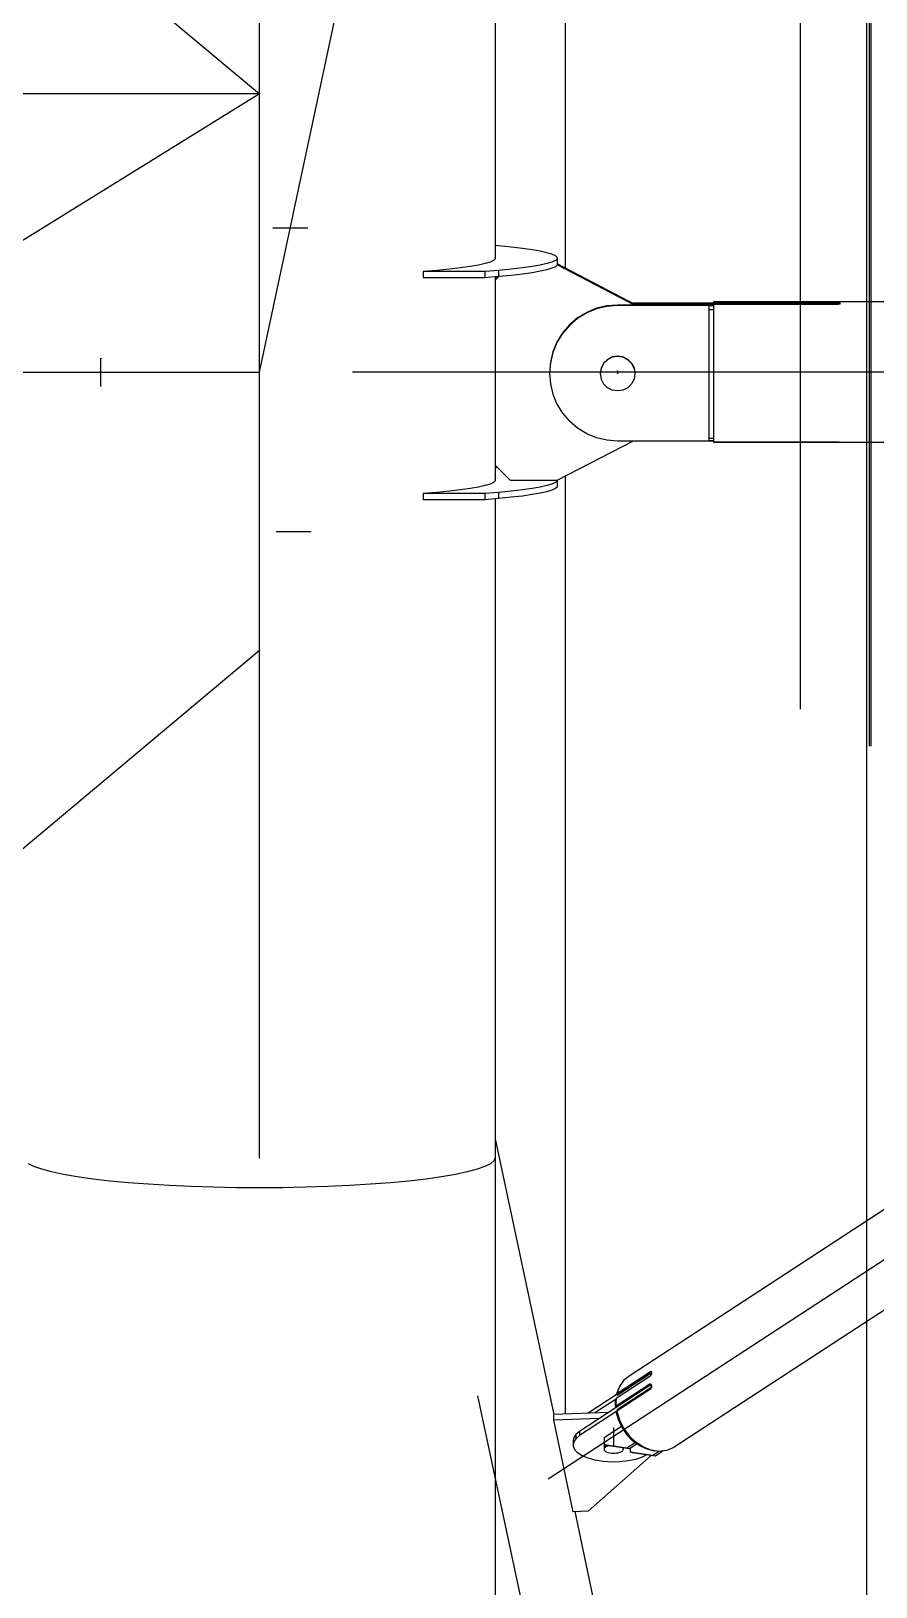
# Model space of a CAD drawing. Header units: millimetres. Extents: x 150209.93 to 150215.05, y 136675.65 to 136679.93.
# Drawn here: x 150211.2815 to 150211.3361, y 136677.0602 to 136677.1608 of the extents above; entities that cross this region are included whole.
import ezdxf

# ---------------------------------------------------------------- set-up
doc = ezdxf.new("R2010")
doc.units = ezdxf.units.MM
doc.header["$LTSCALE"] = 0.25
for name, pattern in [('CENTER', [50.8, 31.75, -6.35, 6.35, -6.35]), ('XKITLINE00', [0]), ('XKITLINE02', [4, 2, -2])]:
    doc.linetypes.add(name, pattern=pattern)

# ---------------------------------------------------------------- blocks, each defined once
blk = doc.blocks.new('çatıı')
at = {"color": 8, "linetype": 'CENTER'}
for p, q in [((10096.38, 9090.27), (11840, 7630.27)), ((11840, 7286.23), (11840, 8951.04)), ((11840, 7540.27), (12015, 8360.27)), ((12015, 6431.43), (12015, 8100.54)), ((11840, 7630.27), (10454.1, 7630.27)), ((11840, 7630.27), (11549.01, 7450.27)), ((11844.48, 7586.93), (11855.43, 7586.96)), ((11788.75, 7535.77), (11788.75, 7544.77)), ((11597.32, 7540.27), (11840, 7540.27)), ((12015, 6720.27), (11840, 7540.27)), ((12370, 7540.27), (11840, 7540.27)), ((11955.8, 7540.63), (11955.8, 7539.92)), ((11856.48, 7488.7), (11845.53, 7488.67)), ((12351.95, 7455.72), (11918.47, 7172.55)), ((11840, 7450.27), (10096.38, 5990.27)), ((11840, 5629.8), (11840, 7286.23)), ((11954.53, 7198.82), (11954.53, 7193.39))]:
    blk.add_line(p, q, dxfattribs=at)
at = {"color": 8, "linetype": 'XKITLINE00'}
for p, q in [((11916.2, 8150.56), (11916.2, 7576.88)), ((11938.8, 7906.14), (11938.8, 7573.97)), ((11916.23, 7576.9), (11915.68, 7576.4)), ((11917.34, 7581.13), (11916.2, 7581.22)), ((11916.23, 7577.41), (11916.2, 7577.44)), ((11916.23, 7577.41), (11916.23, 7576.9)), ((11921.4, 7580.73), (11917.34, 7581.13)), ((11925.01, 7580.31), (11921.4, 7580.73)), ((11928.16, 7579.86), (11925.01, 7580.31)), ((11930.81, 7579.4), (11928.16, 7579.86)), ((11932.96, 7578.92), (11930.81, 7579.4)), ((11934.59, 7578.42), (11932.96, 7578.92)), ((11935.68, 7577.92), (11934.59, 7578.42)), ((11936.23, 7577.41), (11935.68, 7577.92)), ((11936.23, 7576.9), (11935.68, 7576.4)), ((11936.23, 7577.41), (11936.23, 7576.9)), ((11936.23, 7576.9), (11936.23, 7574.91)), ((11897.34, 7573.19), (11892.88, 7572.83)), ((11892.88, 7572.83), (11892.88, 7570.83)), ((11912.88, 7572.83), (11892.88, 7572.83)), ((11901.4, 7573.59), (11897.34, 7573.19)), ((11905.01, 7574.01), (11901.4, 7573.59)), ((11908.16, 7574.46), (11905.01, 7574.01)), ((11910.81, 7574.92), (11908.16, 7574.46)), ((11912.96, 7575.4), (11910.81, 7574.92)), ((11917.34, 7573.19), (11912.88, 7572.83)), ((11912.88, 7572.83), (11912.88, 7570.83)), ((11914.59, 7575.9), (11912.96, 7575.4)), ((11915.68, 7576.4), (11914.59, 7575.9)), ((11921.4, 7573.59), (11917.34, 7573.19)), ((11917.34, 7573.19), (11917.34, 7571.2)), ((11925.01, 7574.01), (11921.4, 7573.59)), ((11925.01, 7572.02), (11921.4, 7571.6)), ((11928.16, 7574.46), (11925.01, 7574.01)), ((11928.16, 7572.46), (11925.01, 7572.02)), ((11930.81, 7574.92), (11928.16, 7574.46)), ((11930.81, 7572.93), (11928.16, 7572.46)), ((11932.96, 7575.4), (11930.81, 7574.92)), ((11932.96, 7573.41), (11930.81, 7572.93)), ((11934.59, 7575.9), (11932.96, 7575.4)), ((11934.59, 7573.9), (11932.96, 7573.41)), ((11935.68, 7576.4), (11934.59, 7575.9)), ((11935.68, 7574.4), (11934.59, 7573.9)), ((11936.23, 7574.91), (11935.68, 7574.4)), ((11961.86, 7562.01), (11936.23, 7575.31)), ((11961.25, 7562.01), (11936.23, 7574.99)), ((11912.88, 7570.83), (11892.88, 7570.83)), ((11917.34, 7571.2), (11912.88, 7570.83)), ((11917.38, 7571.2), (11916.2, 7570.02)), ((11917.03, 7571.17), (11916.2, 7570.34)), ((11916.2, 7571.11), (11916.2, 7570.18)), ((11916.2, 7570.18), (11916.2, 7570.02)), ((11916.2, 7570.02), (11916.2, 7510.21)), ((11921.4, 7571.6), (11917.34, 7571.2)), ((11952.35, 7561.74), (11949, 7560.94)), ((11955.8, 7562.01), (11952.35, 7561.74)), ((11955.8, 7561.85), (11952.35, 7561.58)), ((11952.35, 7561.74), (11952.35, 7561.58)), ((11986.8, 7562.01), (11955.8, 7562.01)), ((11955.8, 7562.01), (11955.8, 7561.85)), ((11986.8, 7561.85), (11955.8, 7561.85)), ((11985.3, 7562.56), (11960.8, 7562.56)), ((11985.3, 7562.4), (11961.1, 7562.4)), ((11986.8, 7562.62), (11985.3, 7562.62)), ((11985.3, 7562.62), (11985.3, 7562.56)), ((11985.3, 7562.56), (11985.3, 7562.02)), ((11986.8, 7562.43), (11985.3, 7562.43)), ((11986.8, 7562.24), (11985.3, 7562.24)), ((11986.8, 7561.71), (11985.3, 7561.71)), ((11985.3, 7561.71), (11985.3, 7520.14)), ((12223.2, 7563.05), (11986.8, 7563.05)), ((11986.8, 7563.05), (11986.8, 7562.18)), ((12026.8, 7562.66), (11986.8, 7562.66)), ((11986.8, 7562.24), (11986.8, 7562.18)), ((11986.8, 7562.18), (11986.8, 7521.67)), ((12026.8, 7562.18), (11986.8, 7562.18)), ((12027.11, 7562.65), (12026.8, 7562.66)), ((12026.8, 7562.66), (12026.8, 7562.18)), ((12027.11, 7562.19), (12026.8, 7562.18)), ((12027.39, 7562.63), (12027.11, 7562.65)), ((12027.11, 7562.65), (12027.11, 7562.19)), ((12027.39, 7562.24), (12027.11, 7562.19)), ((12027.63, 7562.59), (12027.39, 7562.63)), ((12027.63, 7562.31), (12027.39, 7562.24)), ((12027.8, 7562.55), (12027.63, 7562.59)), ((12027.8, 7562.39), (12027.63, 7562.31)), ((12027.88, 7562.5), (12027.8, 7562.55)), ((12027.88, 7562.45), (12027.8, 7562.39)), ((12027.88, 7562.5), (12027.88, 7562.45)), ((11942.86, 7557.82), (11940.24, 7555.59)), ((11942.86, 7557.66), (11940.24, 7555.43)), ((11945.81, 7559.62), (11942.86, 7557.82)), ((11945.81, 7559.46), (11942.86, 7557.66)), ((11949, 7560.94), (11945.81, 7559.62)), ((11949, 7560.78), (11945.81, 7559.46)), ((11952.35, 7561.58), (11949, 7560.78)), ((11986.8, 7560.43), (11985.3, 7560.43)), ((11938, 7552.97), (11936.19, 7550.03)), ((11938, 7552.81), (11936.19, 7549.88)), ((11940.24, 7555.59), (11938, 7552.97)), ((11940.24, 7555.43), (11938, 7552.81)), ((11934.87, 7546.85), (11934.07, 7543.51)), ((11934.87, 7546.7), (11934.07, 7543.35)), ((11936.19, 7550.03), (11934.87, 7546.85)), ((11936.19, 7549.88), (11934.87, 7546.7)), ((11934.07, 7543.51), (11933.8, 7540.08)), ((11934.07, 7543.35), (11933.8, 7539.92)), ((11950.47, 7541.65), (11950.2, 7539.92)), ((11950.47, 7541.58), (11950.2, 7539.86)), ((11950.47, 7541.58), (11950.2, 7539.86)), ((11951.26, 7543.2), (11950.47, 7541.65)), ((11951.26, 7543.14), (11950.47, 7541.58)), ((11951.26, 7543.14), (11950.47, 7541.58)), ((11951.26, 7543.08), (11950.47, 7541.52)), ((11952.5, 7544.44), (11951.26, 7543.2)), ((11952.5, 7544.37), (11951.26, 7543.14)), ((11952.5, 7544.37), (11951.26, 7543.14)), ((11952.5, 7544.31), (11951.26, 7543.08)), ((11954.06, 7545.23), (11952.5, 7544.44)), ((11954.06, 7545.17), (11952.5, 7544.37)), ((11954.06, 7545.17), (11952.5, 7544.37)), ((11954.06, 7545.1), (11952.5, 7544.31)), ((11955.8, 7545.5), (11954.06, 7545.23)), ((11955.8, 7545.44), (11954.06, 7545.17)), ((11955.8, 7545.44), (11954.06, 7545.17)), ((11955.8, 7545.38), (11954.06, 7545.1)), ((11955.8, 7545.5), (11955.8, 7545.44)), ((11957.53, 7545.23), (11955.8, 7545.5)), ((11957.53, 7545.17), (11955.8, 7545.44)), ((11955.8, 7545.44), (11955.8, 7545.38)), ((11957.53, 7545.17), (11955.8, 7545.44)), ((11957.53, 7545.1), (11955.8, 7545.38)), ((11959.09, 7544.44), (11957.53, 7545.23)), ((11959.09, 7544.37), (11957.53, 7545.17)), ((11959.09, 7544.37), (11957.53, 7545.17)), ((11959.09, 7544.31), (11957.53, 7545.1)), ((11960.33, 7543.2), (11959.09, 7544.44)), ((11960.33, 7543.14), (11959.09, 7544.37)), ((11960.33, 7543.14), (11959.09, 7544.37)), ((11960.33, 7543.08), (11959.09, 7544.31)), ((11960.33, 7543.2), (11961.12, 7541.65)), ((11960.33, 7543.14), (11961.12, 7541.58)), ((11960.33, 7543.14), (11961.12, 7541.58)), ((11960.33, 7543.08), (11961.12, 7541.52)), ((11961.12, 7541.65), (11961.4, 7539.92)), ((11961.12, 7541.58), (11961.4, 7539.86)), ((11961.12, 7541.58), (11961.4, 7539.86)), ((11933.8, 7539.92), (11934.07, 7536.49)), ((11950.47, 7541.52), (11950.2, 7539.79)), ((11950.2, 7539.79), (11950.47, 7538.07)), ((11950.47, 7538.07), (11951.26, 7536.51)), ((11952.5, 7535.28), (11951.26, 7536.51)), ((11960.33, 7536.51), (11959.09, 7535.28)), ((11961.12, 7538.07), (11960.33, 7536.51)), ((11961.12, 7541.52), (11961.4, 7539.79)), ((11961.4, 7539.79), (11961.12, 7538.07)), ((11934.07, 7536.49), (11934.87, 7533.14)), ((11934.87, 7533.14), (11936.19, 7529.96)), ((11954.06, 7534.48), (11952.5, 7535.28)), ((11955.8, 7534.21), (11954.06, 7534.48)), ((11957.53, 7534.48), (11955.8, 7534.21)), ((11959.09, 7535.28), (11957.53, 7534.48)), ((11936.19, 7529.96), (11938, 7527.03)), ((11938, 7527.03), (11940.24, 7524.41)), ((11942.86, 7522.18), (11940.24, 7524.41)), ((11945.81, 7520.38), (11942.86, 7522.18)), ((11986.8, 7521.67), (11986.8, 7517.65)), ((11960.8, 7517.99), (11936.2, 7505.23)), ((11949, 7519.06), (11945.81, 7520.38)), ((11952.35, 7518.26), (11949, 7519.06)), ((11955.8, 7517.99), (11952.35, 7518.26)), ((11986.8, 7517.99), (11955.8, 7517.99)), ((11985.3, 7520.14), (11985.3, 7518.11)), ((11986.8, 7518.85), (11985.3, 7518.85)), ((11986.8, 7518.11), (11985.3, 7518.11)), ((11985.3, 7517.99), (11985.3, 7517.93)), ((11986.8, 7517.93), (11985.3, 7517.93)), ((12026.8, 7517.65), (11986.8, 7517.65)), ((11986.8, 7517.65), (11986.8, 7517.5)), ((12026.8, 7517.52), (11986.8, 7517.52)), ((12223.2, 7517.5), (11986.8, 7517.5)), ((12027.11, 7517.64), (12026.8, 7517.65)), ((12026.8, 7517.65), (12026.8, 7517.52)), ((12027.11, 7517.52), (12026.8, 7517.52)), ((12027.39, 7517.62), (12027.11, 7517.64)), ((12027.11, 7517.64), (12027.11, 7517.52)), ((12027.39, 7517.52), (12027.11, 7517.52)), ((12027.63, 7517.58), (12027.39, 7517.62)), ((12027.63, 7517.52), (12027.39, 7517.52)), ((12027.8, 7517.53), (12027.63, 7517.58)), ((12027.8, 7517.52), (12027.63, 7517.52)), ((11916.2, 7510.21), (11916.2, 7505.1)), ((11921.2, 7505.23), (11916.2, 7510.21)), ((11917.03, 7509.38), (11916.2, 7509.44)), ((11938.8, 7506.57), (11938.8, 7203.35)), ((11897.34, 7501.42), (11892.88, 7501.05)), ((11901.4, 7501.81), (11897.34, 7501.42)), ((11905.01, 7502.24), (11901.4, 7501.81)), ((11908.16, 7502.68), (11905.01, 7502.24)), ((11910.81, 7503.15), (11908.16, 7502.68)), ((11912.96, 7503.63), (11910.81, 7503.15)), ((11917.34, 7501.42), (11912.88, 7501.05)), ((11914.59, 7504.12), (11912.96, 7503.63)), ((11915.68, 7504.62), (11914.59, 7504.12)), ((11916.23, 7505.13), (11915.68, 7504.62)), ((11916.23, 7505.64), (11916.2, 7505.67)), ((11916.23, 7505.64), (11916.23, 7505.13)), ((11921.4, 7501.81), (11917.34, 7501.42)), ((11917.34, 7501.42), (11917.34, 7499.42)), ((11936.2, 7505.23), (11921.2, 7505.23)), ((11925.01, 7502.24), (11921.4, 7501.81)), ((11928.16, 7502.68), (11925.01, 7502.24)), ((11930.81, 7503.15), (11928.16, 7502.68)), ((11932.96, 7503.63), (11930.81, 7503.15)), ((11932.96, 7501.63), (11930.81, 7501.15)), ((11934.59, 7504.12), (11932.96, 7503.63)), ((11934.59, 7502.13), (11932.96, 7501.63)), ((11935.68, 7504.62), (11934.59, 7504.12)), ((11935.68, 7502.63), (11934.59, 7502.13)), ((11936.23, 7505.13), (11935.68, 7504.62)), ((11936.23, 7503.14), (11935.68, 7502.63)), ((11936.23, 7505.24), (11936.23, 7503.14)), ((11892.88, 7501.05), (11892.88, 7499.06)), ((11912.88, 7501.05), (11892.88, 7501.05)), ((11912.88, 7499.06), (11892.88, 7499.06)), ((11912.88, 7501.05), (11912.88, 7499.06)), ((11917.34, 7499.42), (11912.88, 7499.06)), ((11916.2, 7499.33), (11916.2, 7286.23)), ((11921.4, 7499.82), (11917.34, 7499.42)), ((11925.01, 7500.24), (11921.4, 7499.82)), ((11928.16, 7500.69), (11925.01, 7500.24)), ((11930.81, 7501.15), (11928.16, 7500.69)), ((12256.3, 7409.53), (11959.54, 7215.67)), ((12223.28, 7355.37), (11973.81, 7192.41)), ((11916.2, 7292.42), (11935.23, 7203.22)), ((11915.83, 7285.28), (11914.73, 7284.33)), ((11915.83, 7285.28), (11914.73, 7284.34)), ((11916.2, 7286.23), (11915.83, 7285.28)), ((11916.2, 7286.23), (11915.83, 7285.28)), ((11916.2, 7286.23), (11916.2, 6925.02)), ((11767.08, 7283.41), (11765.26, 7284.33)), ((11769.6, 7282.51), (11767.08, 7283.41)), ((11772.79, 7281.65), (11769.6, 7282.51)), ((11776.64, 7280.84), (11772.79, 7281.65)), ((11781.09, 7280.07), (11776.64, 7280.84)), ((11786.11, 7279.36), (11781.09, 7280.07)), ((11898.9, 7280.07), (11893.88, 7279.36)), ((11903.35, 7280.84), (11898.9, 7280.07)), ((11907.2, 7281.65), (11903.35, 7280.84)), ((11910.39, 7282.51), (11907.2, 7281.65)), ((11912.91, 7283.41), (11910.39, 7282.51)), ((11914.73, 7284.33), (11912.91, 7283.41)), ((11791.65, 7278.72), (11786.11, 7279.36)), ((11797.66, 7278.16), (11791.65, 7278.72)), ((11804.07, 7277.67), (11797.66, 7278.16)), ((11810.83, 7277.26), (11804.07, 7277.67)), ((11817.88, 7276.94), (11810.83, 7277.26)), ((11825.13, 7276.71), (11817.88, 7276.94)), ((11832.53, 7276.57), (11825.13, 7276.71)), ((11840, 7276.52), (11832.53, 7276.57)), ((11847.46, 7276.57), (11840, 7276.52)), ((11854.86, 7276.71), (11847.46, 7276.57)), ((11862.12, 7276.94), (11854.86, 7276.71)), ((11869.16, 7277.26), (11862.12, 7276.94)), ((11875.92, 7277.67), (11869.16, 7277.26)), ((11882.33, 7278.16), (11875.92, 7277.67)), ((11888.34, 7278.72), (11882.33, 7278.16)), ((11893.88, 7279.36), (11888.34, 7278.72)), ((11966.26, 7215.55), (11955.37, 7208.43)), ((11966.44, 7217.04), (11955.54, 7209.92)), ((11966.59, 7216.5), (11955.69, 7209.38)), ((11966.8, 7216.84), (11955.91, 7209.73)), ((11959.54, 7215.67), (11957.73, 7214.22)), ((11966.41, 7215.68), (11966.26, 7215.55)), ((11966.55, 7215.87), (11966.41, 7215.68)), ((11966.56, 7217.08), (11966.44, 7217.04)), ((11966.77, 7216.95), (11966.44, 7217.04)), ((11966.67, 7216.1), (11966.55, 7215.87)), ((11966.68, 7217.08), (11966.56, 7217.08)), ((11966.8, 7216.84), (11966.59, 7216.5)), ((11966.59, 7216.5), (11966.59, 7215.95)), ((11966.76, 7216.35), (11966.67, 7216.1)), ((11966.68, 7217.08), (11966.77, 7216.98)), ((11966.81, 7216.6), (11966.76, 7216.35)), ((11966.77, 7216.98), (11966.81, 7216.82)), ((11966.81, 7216.82), (11966.81, 7216.6)), ((11966.59, 7212.83), (11943.54, 7197.78)), ((11955.69, 7209.79), (11946.28, 7203.64)), ((11966.26, 7213.01), (11955.37, 7205.9)), ((11956.09, 7211.58), (11955.37, 7209.58)), ((11956.37, 7212.25), (11955.54, 7209.92)), ((11966.44, 7211.43), (11955.54, 7204.31)), ((11956.01, 7209.79), (11955.54, 7209.92)), ((11966.59, 7211.88), (11955.69, 7204.77)), ((11955.69, 7209.79), (11955.69, 7209.38)), ((11955.91, 7209.73), (11955.69, 7209.79)), ((11955.91, 7209.73), (11955.69, 7209.38)), ((11955.88, 7209.83), (11955.78, 7209.76)), ((11956.01, 7209.79), (11955.88, 7209.83)), ((11956.18, 7211.71), (11956.09, 7211.58)), ((11956.14, 7211.62), (11956.09, 7211.58)), ((11957.73, 7214.22), (11956.37, 7212.25)), ((11966.41, 7213.07), (11966.26, 7213.01)), ((11966.69, 7212.9), (11966.26, 7213.01)), ((11966.57, 7213.03), (11966.41, 7213.07)), ((11966.55, 7213.04), (11966.41, 7213.07)), ((11966.56, 7211.58), (11966.44, 7211.43)), ((11966.67, 7212.93), (11966.55, 7213.04)), ((11966.68, 7211.76), (11966.56, 7211.58)), ((11966.74, 7212.79), (11966.59, 7212.83)), ((11966.59, 7212.83), (11966.59, 7211.88)), ((11966.59, 7211.88), (11966.66, 7211.73)), ((11966.67, 7212.93), (11966.76, 7212.76)), ((11966.72, 7212.84), (11966.67, 7212.81)), ((11966.77, 7212), (11966.68, 7211.76)), ((11966.76, 7212.76), (11966.81, 7212.53)), ((11966.81, 7212.27), (11966.77, 7212)), ((11966.81, 7212.53), (11966.81, 7212.27)), ((11955.34, 7208.2), (11948.49, 7203.73)), ((11955.04, 7207.38), (11955.02, 7206.75)), ((11955.02, 7206.75), (11955.04, 7206.11)), ((11955.09, 7208), (11955.04, 7207.38)), ((11955.27, 7207.53), (11955.04, 7207.38)), ((11955.32, 7206.3), (11955.04, 7206.11)), ((11955.04, 7206.11), (11955.09, 7205.47)), ((11955.34, 7208.17), (11955.09, 7208)), ((11955.63, 7205.82), (11955.09, 7205.47)), ((11955.25, 7205.42), (11955.09, 7205.47)), ((11955.37, 7208.43), (11955.23, 7207.2)), ((11955.23, 7207.2), (11955.37, 7205.9)), ((11955.79, 7205.78), (11955.37, 7205.9)), ((11955.79, 7205.78), (11955.63, 7205.82)), ((11955.69, 7204.77), (11955.69, 7204.41)), ((11955.69, 7204.77), (11955.82, 7204.49)), ((11952.91, 7203.9), (11935.03, 7203.21)), ((11935.03, 7203.21), (11935.03, 7201.4)), ((11949.96, 7201.97), (11935.03, 7201.4)), ((11935.03, 7201.4), (11941.35, 7171.8)), ((11955.55, 7204.26), (11943.54, 7196.42)), ((11955.62, 7204.04), (11955.33, 7203.86)), ((11955.33, 7203.86), (11956.09, 7201.33)), ((11955.54, 7204.31), (11956.37, 7201.52)), ((11956.37, 7201.52), (11956.09, 7201.33)), ((11956.09, 7201.33), (11957.27, 7198.9)), ((11956.37, 7201.52), (11957.73, 7198.81)), ((11941.59, 7195.62), (11941.45, 7194.46)), ((11941.45, 7194.46), (11941.45, 7193.1)), ((11942.3, 7196.74), (11941.59, 7195.62)), ((11942.3, 7195.38), (11941.59, 7194.26)), ((11943.54, 7197.78), (11942.3, 7196.74)), ((11942.3, 7196.74), (11942.3, 7195.38)), ((11943.54, 7196.42), (11942.3, 7195.38)), ((11943.54, 7197.78), (11943.54, 7196.42)), ((11957.06, 7199.33), (11951.44, 7195.66)), ((11951.44, 7195.66), (11951.44, 7193.39)), ((11957.27, 7198.9), (11958.82, 7196.67)), ((11957.73, 7198.81), (11959.54, 7196.35)), ((11958.82, 7196.67), (11960.68, 7194.74)), ((11961.71, 7194.28), (11959.54, 7196.35)), ((11961.52, 7194.11), (11960.68, 7194.74)), ((11941.59, 7194.26), (11941.45, 7193.1)), ((11941.45, 7193.1), (11941.87, 7191.95)), ((11941.87, 7191.95), (11942.85, 7190.87)), ((11944.34, 7189.89), (11942.85, 7190.87)), ((11946.28, 7189.07), (11944.34, 7189.89)), ((11966.69, 7189.97), (11946.33, 7171.99)), ((11951.43, 7193.39), (11951.43, 7192.73)), ((11951.51, 7192.96), (11951.43, 7192.73)), ((11951.51, 7192.96), (11951.43, 7192.73)), ((11951.43, 7192.73), (11951.43, 7192.01)), ((11951.51, 7192.24), (11951.43, 7192.01)), ((11951.43, 7192.01), (11951.45, 7191.78)), ((11958.8, 7192.31), (11951.44, 7193.39)), ((11952.28, 7193.16), (11951.44, 7193.39)), ((11951.45, 7191.78), (11951.56, 7191.56)), ((11951.67, 7193.18), (11951.51, 7192.96)), ((11951.67, 7193.18), (11951.51, 7192.96)), ((11951.67, 7192.45), (11951.51, 7192.24)), ((11951.56, 7191.56), (11951.77, 7191.34)), ((11951.81, 7193.29), (11951.67, 7193.18)), ((11951.81, 7193.29), (11951.67, 7193.18)), ((11951.93, 7192.66), (11951.67, 7192.45)), ((11952.05, 7191.15), (11951.77, 7191.34)), ((11951.93, 7193.26), (11951.93, 7192.66)), ((11952.26, 7192.84), (11951.93, 7192.66)), ((11952.41, 7190.98), (11952.05, 7191.15)), ((11952.66, 7192.99), (11952.26, 7192.84)), ((11959.64, 7192.08), (11952.28, 7193.16)), ((11952.84, 7190.84), (11952.41, 7190.98)), ((11952.94, 7193.06), (11952.66, 7192.99)), ((11953.32, 7190.73), (11952.84, 7190.84)), ((11953.83, 7190.66), (11953.32, 7190.73)), ((11954.36, 7190.63), (11953.83, 7190.66)), ((11954.9, 7190.63), (11954.36, 7190.63)), ((11955.43, 7190.68), (11954.9, 7190.63)), ((11955.93, 7190.77), (11955.43, 7190.68)), ((11956.39, 7190.89), (11955.93, 7190.77)), ((11956.79, 7191.04), (11956.39, 7190.89)), ((11957.13, 7191.22), (11956.79, 7191.04)), ((11957.38, 7191.43), (11957.13, 7191.22)), ((11957.55, 7191.64), (11957.38, 7191.43)), ((11957.41, 7192.41), (11957.49, 7192.32)), ((11957.49, 7192.32), (11957.6, 7192.1)), ((11957.62, 7191.87), (11957.55, 7191.64)), ((11957.6, 7192.1), (11957.62, 7191.87)), ((11957.62, 7192.38), (11957.62, 7191.87)), ((11961.52, 7194.09), (11958.8, 7192.31)), ((11959.64, 7192.08), (11958.8, 7192.31)), ((11962.09, 7193.69), (11959.64, 7192.08)), ((11959.83, 7192.21), (11959.83, 7191.08)), ((11967.18, 7190), (11959.83, 7191.08)), ((11960.67, 7190.85), (11959.83, 7191.08)), ((11968.02, 7189.77), (11960.67, 7190.85)), ((11961.52, 7194.11), (11961.52, 7194.09)), ((11961.56, 7194.08), (11961.52, 7194.09)), ((11962.77, 7193.18), (11961.53, 7194.1)), ((11963.79, 7189.45), (11961.66, 7188.72)), ((11964.13, 7192.7), (11961.71, 7194.28)), ((11965, 7192.07), (11962.77, 7193.18)), ((11965.18, 7190.19), (11963.79, 7189.45)), ((11966.68, 7191.68), (11964.13, 7192.7)), ((11967.27, 7191.44), (11965, 7192.07)), ((11969.23, 7191.29), (11966.68, 7191.68)), ((11969.17, 7191.3), (11967.18, 7190)), ((11968.02, 7189.77), (11967.18, 7190)), ((11968.76, 7191.36), (11967.27, 7191.44)), ((11970.56, 7191.43), (11968.02, 7189.77)), ((11971.64, 7191.54), (11969.23, 7191.29)), ((11973.81, 7192.41), (11971.64, 7191.54)), ((11948.58, 7188.43), (11946.28, 7189.07)), ((11951.13, 7188.02), (11948.58, 7188.43)), ((11953.84, 7187.84), (11951.13, 7188.02)), ((11956.57, 7187.9), (11953.84, 7187.84)), ((11959.22, 7188.2), (11956.57, 7187.9)), ((11961.66, 7188.72), (11959.22, 7188.2)), ((11946.33, 7171.99), (11941.35, 7171.8)), ((11941.93, 7171.83), (11948.49, 7141.08))]:
    blk.add_line(p, q, dxfattribs=at)
at = {"color": 7, "linetype": 'XKITLINE00'}
for p, q in [((12036.3, 7919.31), (12036.31, 7563.05)), ((12036.31, 7517.53), (12036.31, 7265.82)), ((12036.31, 7233.23), (12036.31, 7066.1))]:
    blk.add_line(p, q, dxfattribs=at)
at = {"color": 116, "linetype": 'XKITLINE02', "true_color": 0x136734}
for p, q in [((12037.15, 7919.31), (12037.16, 6234.33)), ((12037.69, 7919.31), (12037.69, 6234.33)), ((12036.31, 7563.05), (12036.31, 7517.53)), ((12036.31, 7265.82), (12036.31, 7233.23))]:
    blk.add_line(p, q, dxfattribs=at)
at = {"color": 8, "linetype": 'XKITLINE00'}
for centre in [(11840, 7630.27), (11840, 7630.27), (11840, 7630.27), (11844.48, 7586.93), (11855.43, 7586.96), (11788.75, 7544.77), (11840, 7540.27), (11840, 7540.27), (11840, 7540.27), (11840, 7540.27), (11955.8, 7540.63), (11955.8, 7539.92), (11788.75, 7535.77), (11845.53, 7488.67), (11856.48, 7488.7), (11840, 7450.27), (11840, 7286.23), (11840, 7286.23), (11954.53, 7198.82), (11954.53, 7193.39), (11918.47, 7172.55)]:
    blk.add_circle(centre, 0.05, dxfattribs=at)

msp = doc.modelspace()

# ---------------------------------------------------------------- block references
at = {"xscale": 0.0002000170049888334, "yscale": 0.0002000170049888334, "zscale": 0.0002000170049888334}
msp.add_blockref('çatıı', (150208.92807, 136675.63059), dxfattribs=at)

doc.saveas('drawing.dxf')
